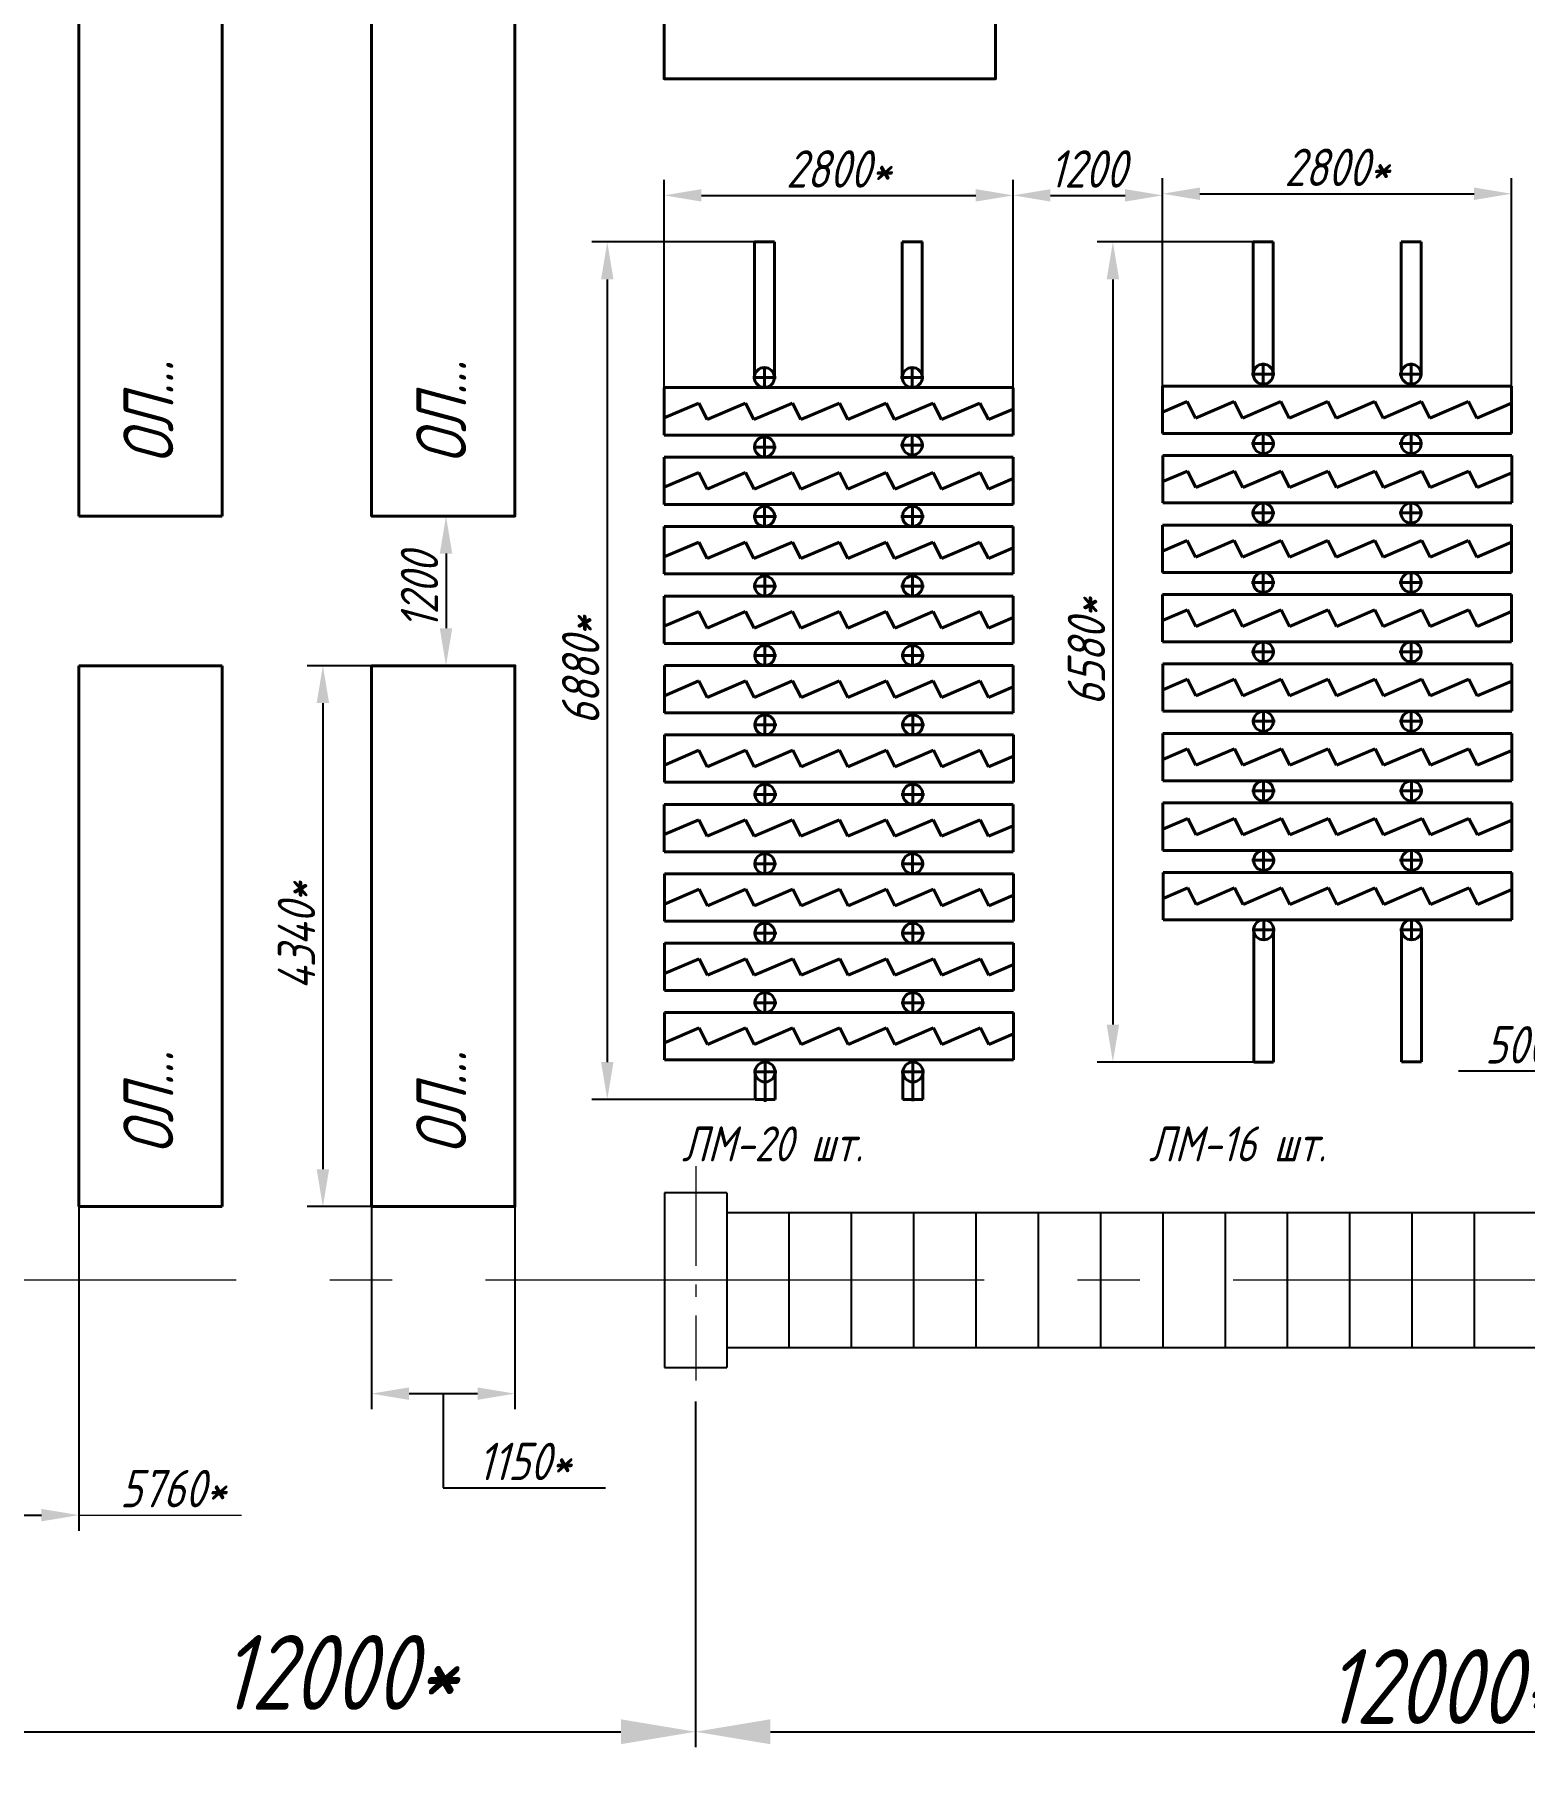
# Model space of a CAD drawing. Header units: millimetres. Extents: x -80926 to 207199, y -554506 to -32322.
# Drawn here: x 912 to 12867, y -416051 to -402187 of the extents above; entities that cross this region are included whole.
import ezdxf

# ---------------------------------------------------------------- set-up
doc = ezdxf.new("R2010")
doc.units = ezdxf.units.MM
doc.linetypes.add('GOST2.303 6', pattern=[12, 8, -1.5, 1, -1.5])
for name, color, linetype, lineweight in [('CENTER', 10, 'GOST2.303 6', 15), ('DIM', 5, 'Continuous', 15), ('KORP', 200, 'Continuous', 40)]:
    doc.layers.add(name, color=color, linetype=linetype, lineweight=lineweight)
doc.styles.add('GOST 2.304', font='CS_Gost2304.shx', dxfattribs={"oblique": 15})
doc.dimstyles.new('GOST', dxfattribs={"dimscale": 0, "dimtxt": 3, "dimasz": 3, "dimexe": 1.25, "dimexo": 0, "dimtad": 1, "dimtoh": 1, "dimdec": 3, "dimtxsty": 'GOST 2.304', "dimcen": 5, "dimadec": 3, "dimazin": 2, "dimtfac": 0.75, "dimtdec": 4, "dimtmove": 1, "dimatfit": 3, "dimfxl": 0, "dimtolj": 1, "dimarcsym": 0})

# ---------------------------------------------------------------- blocks, each defined once
blk = doc.blocks.new('*D337')
at = {"layer": 'Defpoints', "color": 0}
for p in [(6217, -413156), (18217, -413156), (18217, -415805)]:
    blk.add_point(p, dxfattribs=at)
at = {"layer": 'DIM', "color": 0, "lineweight": -2}
for p, q in [((6217, -413156), (6217, -415930)), ((18217, -413156), (18217, -415930)), ((6817, -415805), (17617, -415805))]:
    blk.add_line(p, q, dxfattribs=at)
at = {"layer": 'DIM', "color": 0}
for points in [[(6817, -415705), (6817, -415905), (6217, -415805)], [(17617, -415705), (17617, -415905), (18217, -415805)]]:
    blk.add_solid(points, dxfattribs=at)
at = {"layer": 'DIM', "color": 0, "insert": (12217, -415442), "char_height": 600, "attachment_point": 5, "style": 'GOST 2.304'}
blk.add_mtext('\\A1;12000*', dxfattribs=at)
blk = doc.blocks.new('*D338')
at = {"layer": 'Defpoints', "color": 0}
for p in [(-5783, -413156), (6217, -413156), (6217, -415805)]:
    blk.add_point(p, dxfattribs=at)
at = {"layer": 'DIM', "color": 0, "lineweight": -2}
for p, q in [((-5783, -413156), (-5783, -415930)), ((6217, -413156), (6217, -415930)), ((-5183, -415805), (5617, -415805))]:
    blk.add_line(p, q, dxfattribs=at)
at = {"layer": 'DIM', "color": 0}
for points in [[(-5183, -415705), (-5183, -415905), (-5783, -415805)], [(5617, -415705), (5617, -415905), (6217, -415805)]]:
    blk.add_solid(points, dxfattribs=at)
at = {"layer": 'DIM', "color": 0, "insert": (3352, -415329), "char_height": 600, "attachment_point": 5, "style": 'GOST 2.304'}
blk.add_mtext('\\A1;12000*', dxfattribs=at)
blk = doc.blocks.new('*D341')
at = {"layer": 'Defpoints', "color": 0}
for p in [(-4493, -407515), (1267, -411591), (1267, -414067)]:
    blk.add_point(p, dxfattribs=at)
at = {"layer": 'DIM', "color": 0, "lineweight": -2}
for p, q in [((-4493, -407515), (-4493, -414192)), ((1267, -411591), (1267, -414192)), ((-4193, -414067), (967, -414067))]:
    blk.add_line(p, q, dxfattribs=at)
at = {"layer": 'DIM', "color": 0}
for points in [[(-4193, -414017), (-4193, -414117), (-4493, -414067)], [(967, -414017), (967, -414117), (1267, -414067)]]:
    blk.add_solid(points, dxfattribs=at)
at = {"layer": 'DIM', "color": 0, "insert": (2023, -413854), "char_height": 300, "attachment_point": 5, "style": 'GOST 2.304'}
blk.add_mtext('\\A1;5760*', dxfattribs=at)
blk = doc.blocks.new('*D346')
at = {"layer": 'Defpoints', "color": 0}
for p in [(4092, -406051), (4092, -407251), (4214, -407251)]:
    blk.add_point(p, dxfattribs=at)
at = {"layer": 'DIM', "color": 0, "lineweight": -2}
for p, q in [((4092, -406051), (4339, -406051)), ((4214, -406351), (4214, -406951)), ((4092, -407251), (4339, -407251))]:
    blk.add_line(p, q, dxfattribs=at)
at = {"layer": 'DIM', "color": 0}
for points in [[(4164, -406351), (4264, -406351), (4214, -406051)], [(4164, -406951), (4264, -406951), (4214, -407251)]]:
    blk.add_solid(points, dxfattribs=at)
at = {"layer": 'DIM', "color": 0, "insert": (4001, -406651), "char_height": 300, "attachment_point": 5, "rotation": 90, "style": 'GOST 2.304'}
blk.add_mtext('\\A1;1200', dxfattribs=at)
blk = doc.blocks.new('*D350')
at = {"layer": 'Defpoints', "color": 0}
for p in [(3617, -407251), (3226, -411591), (3617, -411591)]:
    blk.add_point(p, dxfattribs=at)
at = {"layer": 'DIM', "color": 0, "lineweight": -2}
for p, q in [((3617, -407251), (3101, -407251)), ((3226, -407551), (3226, -411291)), ((3617, -411591), (3101, -411591))]:
    blk.add_line(p, q, dxfattribs=at)
at = {"layer": 'DIM', "color": 0}
for points in [[(3176, -407551), (3276, -407551), (3226, -407251)], [(3176, -411291), (3276, -411291), (3226, -411591)]]:
    blk.add_solid(points, dxfattribs=at)
at = {"layer": 'DIM', "color": 0, "insert": (3014, -409421), "char_height": 300, "attachment_point": 5, "rotation": 90, "style": 'GOST 2.304'}
blk.add_mtext('\\A1;4340*', dxfattribs=at)
blk = doc.blocks.new('*D351')
at = {"layer": 'Defpoints', "color": 0}
for p in [(3617, -411591), (4767, -411591), (4767, -413092)]:
    blk.add_point(p, dxfattribs=at)
at = {"layer": 'DIM', "color": 0, "lineweight": -2}
for p, q in [((3617, -411591), (3617, -413217)), ((4767, -411591), (4767, -413217)), ((3917, -413092), (4467, -413092)), ((4192, -413092), (4192, -413848)), ((4192, -413848), (5493, -413848))]:
    blk.add_line(p, q, dxfattribs=at)
at = {"layer": 'DIM', "color": 0}
for points in [[(3917, -413042), (3917, -413142), (3617, -413092)], [(4467, -413042), (4467, -413142), (4767, -413092)]]:
    blk.add_solid(points, dxfattribs=at)
at = {"layer": 'DIM', "color": 0, "insert": (4843, -413636), "char_height": 300, "attachment_point": 5, "style": 'GOST 2.304'}
blk.add_mtext('\\A1;1150*', dxfattribs=at)
blk = doc.blocks.new('*D355')
at = {"layer": 'Defpoints', "color": 0}
for p in [(6689, -403851), (5508, -410731), (6689, -410731)]:
    blk.add_point(p, dxfattribs=at)
at = {"layer": 'DIM', "color": 0, "lineweight": -2}
for p, q in [((6689, -403851), (5383, -403851)), ((5508, -404151), (5508, -410431)), ((6689, -410731), (5383, -410731))]:
    blk.add_line(p, q, dxfattribs=at)
at = {"layer": 'DIM', "color": 0}
for points in [[(5458, -404151), (5558, -404151), (5508, -403851)], [(5458, -410431), (5558, -410431), (5508, -410731)]]:
    blk.add_solid(points, dxfattribs=at)
at = {"layer": 'DIM', "color": 0, "insert": (5295, -407291), "char_height": 300, "attachment_point": 5, "rotation": 90, "style": 'GOST 2.304'}
blk.add_mtext('\\A1;6880*', dxfattribs=at)
blk = doc.blocks.new('*D356')
at = {"layer": 'Defpoints', "color": 0}
for p in [(8764, -403477), (5964, -405197), (8764, -405197)]:
    blk.add_point(p, dxfattribs=at)
at = {"layer": 'DIM', "color": 0, "lineweight": -2}
for p, q in [((5964, -405197), (5964, -403352)), ((8764, -405197), (8764, -403352)), ((6264, -403477), (8464, -403477))]:
    blk.add_line(p, q, dxfattribs=at)
at = {"layer": 'DIM', "color": 0}
for points in [[(6264, -403427), (6264, -403527), (5964, -403477)], [(8464, -403427), (8464, -403527), (8764, -403477)]]:
    blk.add_solid(points, dxfattribs=at)
at = {"layer": 'DIM', "color": 0, "insert": (7364, -403265), "char_height": 300, "attachment_point": 5, "style": 'GOST 2.304'}
blk.add_mtext('\\A1;2800*', dxfattribs=at)
blk = doc.blocks.new('*D358')
at = {"layer": 'Defpoints', "color": 0, "ltscale": 100}
for p in [(10691, -403851), (9565, -410431), (10695, -410431)]:
    blk.add_point(p, dxfattribs=at)
at = {"layer": 'DIM', "color": 0, "lineweight": -2, "ltscale": 100}
for p, q in [((10691, -403851), (9440, -403851)), ((9565, -404151), (9565, -410131)), ((10695, -410431), (9440, -410431))]:
    blk.add_line(p, q, dxfattribs=at)
at = {"layer": 'DIM', "color": 0, "ltscale": 100}
for points in [[(9515, -404151), (9615, -404151), (9565, -403851)], [(9515, -410131), (9615, -410131), (9565, -410431)]]:
    blk.add_solid(points, dxfattribs=at)
at = {"layer": 'DIM', "color": 0, "ltscale": 100, "insert": (9353, -407141), "char_height": 300, "attachment_point": 5, "rotation": 90, "style": 'GOST 2.304'}
blk.add_mtext('\\A1;6580*', dxfattribs=at)
blk = doc.blocks.new('*D359')
at = {"layer": 'Defpoints', "color": 0}
for p in [(9963, -403477), (8764, -405197), (9963, -405197)]:
    blk.add_point(p, dxfattribs=at)
at = {"layer": 'DIM', "color": 0, "lineweight": -2}
for p, q in [((8764, -405197), (8764, -403352)), ((9963, -405197), (9963, -403352)), ((9064, -403477), (9663, -403477))]:
    blk.add_line(p, q, dxfattribs=at)
at = {"layer": 'DIM', "color": 0}
for points in [[(9064, -403427), (9064, -403527), (8764, -403477)], [(9663, -403427), (9663, -403527), (9963, -403477)]]:
    blk.add_solid(points, dxfattribs=at)
at = {"layer": 'DIM', "color": 0, "insert": (9364, -403265), "char_height": 300, "attachment_point": 5, "style": 'GOST 2.304'}
blk.add_mtext('\\A1;1200', dxfattribs=at)
blk = doc.blocks.new('*D360')
at = {"layer": 'Defpoints', "color": 0}
for p in [(12763, -403464), (9963, -405185), (12763, -405185)]:
    blk.add_point(p, dxfattribs=at)
at = {"layer": 'DIM', "color": 0, "lineweight": -2}
for p, q in [((9963, -405185), (9963, -403339)), ((12763, -405185), (12763, -403339)), ((10263, -403464), (12463, -403464))]:
    blk.add_line(p, q, dxfattribs=at)
at = {"layer": 'DIM', "color": 0}
for points in [[(10263, -403414), (10263, -403514), (9963, -403464)], [(12463, -403414), (12463, -403514), (12763, -403464)]]:
    blk.add_solid(points, dxfattribs=at)
at = {"layer": 'DIM', "color": 0, "insert": (11363, -403252), "char_height": 300, "attachment_point": 5, "style": 'GOST 2.304'}
blk.add_mtext('\\A1;2800*', dxfattribs=at)
blk = doc.blocks.new('*D381')
at = {"layer": 'Defpoints', "color": 0}
for p in [(13982, -409651), (13718, -410151), (13982, -410151)]:
    blk.add_point(p, dxfattribs=at)
at = {"layer": 'DIM', "color": 0, "lineweight": -2}
for p, q in [((13718, -409351), (13718, -409051)), ((13982, -409651), (13593, -409651)), ((13718, -409651), (13718, -410151)), ((13718, -409651), (13718, -410151)), ((13718, -409901), (13271, -410505)), ((13982, -410151), (13593, -410151)), ((13271, -410505), (12339, -410505)), ((13718, -410451), (13718, -410751))]:
    blk.add_line(p, q, dxfattribs=at)
at = {"layer": 'DIM', "color": 0}
for points in [[(13668, -409351), (13768, -409351), (13718, -409651)], [(13668, -410451), (13768, -410451), (13718, -410151)]]:
    blk.add_solid(points, dxfattribs=at)
at = {"layer": 'DIM', "color": 0, "insert": (12805, -410293), "char_height": 300, "attachment_point": 5, "style": 'GOST 2.304'}
blk.add_mtext('\\A1;500', dxfattribs=at)

msp = doc.modelspace()

# ---------------------------------------------------------------- linework, layer by layer
for p, q in [((6467.4278, -411480.988), (5967.4278, -411480.988)), ((5967.4278, -411480.988), (5967.4278, -412880.988)), ((6467.4278, -411480.988), (6467.4278, -412880.988)), ((6467.4278, -411638.9405), (17967.4278, -411638.9405)), ((6967.4278, -412723.0356), (6967.4278, -411638.9405)), ((7467.4278, -412723.0356), (7467.4278, -411638.9405)), ((7967.4278, -412723.0356), (7967.4278, -411638.9405)), ((8467.4278, -412723.0356), (8467.4278, -411638.9405)), ((8967.4278, -412723.0356), (8967.4278, -411638.9405)), ((9467.4278, -412723.0356), (9467.4278, -411638.9405)), ((9967.4278, -412723.0356), (9967.4278, -411638.9405)), ((10467.4278, -412723.0356), (10467.4278, -411638.9405)), ((10967.4278, -412723.0356), (10967.4278, -411638.9405)), ((11467.4278, -412723.0356), (11467.4278, -411638.9405)), ((11967.4278, -412723.0356), (11967.4278, -411638.9405)), ((12467.4278, -412723.0356), (12467.4278, -411638.9405)), ((6467.4278, -412723.0356), (17967.4278, -412723.0356)), ((5967.4278, -412880.988), (6467.4278, -412880.988))]:
    msp.add_line(p, q)
msp.add_open_spline([(-19826.9021, -391780.988), (-19974.3169, -392187.5648), (-21029.0785, -399124.1892), (-22425.6868, -402248.8698), (-22402.4902, -416708.1313), (-10789.6563, -418373.538), (3488.1595, -416941.1458), (21300.6683, -417675.1416), (37420.7758, -417513.9732), (58681.1427, -417032.3574), (68572.5385, -418429.149), (70860, -408763.2254), (72530, -400851.5783), (72330, -394438.4764), (70003.0772, -390134.8988), (68474.9669, -390426.5759), (66763.3562, -390234.4871), (65756.528, -389923.4877)], degree=3, knots=[801.6625174448, 801.6625174448, 801.6625174448, 801.6625174448, 2111.8071712127, 11138.3698301209, 23394.6988272199, 31668.3245429155, 50102.1857783468, 67549.1935370648, 85138.7487895182, 97029.3574073722, 117856.6013994624, 126232.1472898463, 136100.3298398128, 142525.9250569345, 147083.6997114652, 148988.7913002833, 149566.3012723248, 149566.3012723248, 149566.3012723248, 149566.3012723248])
at = {"layer": 'CENTER', "ltscale": 100}
msp.add_line((6217.4278, -411265.5051), (6217.4278, -412985.6048), dxfattribs=at)
at = {"layer": 'CENTER', "ltscale": 500}
msp.add_line((62530.8974, -412180.988), (-18278.7404, -412180.988), dxfattribs=at)
at = {"layer": 'DIM'}
msp.add_line((1267.4278, -414066.7478), (2571.7905, -414066.7478), dxfattribs=at)
at = {"layer": 'KORP'}
for p, q in [((1267.4278, -401710.988), (1267.4278, -406050.988)), ((2417.4278, -401710.988), (2417.4278, -406050.988)), ((6688.8058, -404939.4293), (6688.8058, -403850.988)), ((6848.8009, -403850.988), (6688.8058, -403850.988)), ((6689.5697, -403850.988), (6849.5697, -403850.988)), ((6848.8009, -404938.5402), (6848.8009, -403850.988)), ((8035.2909, -403850.988), (7875.2958, -403850.988)), ((7875.2958, -404939.4293), (7875.2958, -403850.988)), ((8036.0597, -403850.988), (7876.0597, -403850.988)), ((8035.2909, -404938.5402), (8035.2909, -403850.988)), ((10851.1025, -403850.988), (10691.1074, -403850.988)), ((10691.1074, -404912.5422), (10691.1074, -403850.988)), ((10851.1025, -404911.653), (10851.1025, -403850.988)), ((12037.5925, -403850.0989), (11877.5974, -403850.0989)), ((11877.5974, -404911.653), (11877.5974, -403850.0989)), ((12037.5925, -404910.7639), (12037.5925, -403850.0989)), ((10771.1074, -405000.0048), (10771.1074, -404821.523)), ((11957.5974, -405000.0048), (11957.5974, -404821.523)), ((6676.9747, -404939.4293), (6863.7024, -404939.4293)), ((6768.8009, -404850.1885), (6768.8009, -405028.6702)), ((8048.6547, -404939.4293), (7861.927, -404939.4293)), ((7955.2909, -404850.1885), (7955.2909, -405028.6702)), ((10677.7436, -404910.7639), (10864.4713, -404910.7639)), ((12049.4236, -404910.7639), (11862.6958, -404910.7639)), ((5962.8147, -405018.5402), (8762.8147, -405018.5402)), ((5964.3524, -405400.3185), (5964.3524, -405020.3185)), ((8764.3524, -405020.3185), (8764.3524, -405400.3185)), ((9962.8147, -405387.653), (9962.8147, -405007.653)), ((9962.8147, -405007.653), (12762.8147, -405007.653)), ((12762.8147, -405007.653), (12762.8147, -405387.653)), ((6241.4287, -405144.3185), (5964.3524, -405262.6316)), ((6308.5133, -405276.3185), (6241.4287, -405144.3185)), ((6617.6427, -405144.3185), (6308.5133, -405276.3185)), ((6684.7273, -405276.3185), (6617.6427, -405144.3185)), ((6993.8567, -405144.3185), (6684.7273, -405276.3185)), ((7060.9413, -405276.3185), (6993.8567, -405144.3185)), ((7370.0708, -405144.3185), (7060.9413, -405276.3185)), ((7437.1554, -405276.3185), (7370.0708, -405144.3185)), ((7746.2848, -405144.3185), (7437.1554, -405276.3185)), ((7813.3694, -405276.3185), (7746.2848, -405144.3185)), ((8122.4988, -405144.3185), (7813.3694, -405276.3185)), ((8189.5834, -405276.3185), (8122.4988, -405144.3185)), ((8498.7128, -405144.3185), (8189.5834, -405276.3185)), ((8565.7974, -405276.3185), (8498.7128, -405144.3185)), ((8764.3524, -405191.5344), (8565.7974, -405276.3185)), ((9962.8147, -405216.4371), (10161.3697, -405131.653)), ((10161.3697, -405131.653), (10228.4543, -405263.653)), ((10228.4543, -405263.653), (10537.5837, -405131.653)), ((10537.5837, -405131.653), (10604.6683, -405263.653)), ((10604.6683, -405263.653), (10913.7977, -405131.653)), ((10913.7977, -405131.653), (10980.8824, -405263.653)), ((10980.8824, -405263.653), (11290.0118, -405131.653)), ((11290.0118, -405131.653), (11357.0964, -405263.653)), ((11357.0964, -405263.653), (11666.2258, -405131.653)), ((11666.2258, -405131.653), (11733.3104, -405263.653)), ((11733.3104, -405263.653), (12042.4398, -405131.653)), ((12042.4398, -405131.653), (12109.5244, -405263.653)), ((12109.5244, -405263.653), (12418.6538, -405131.653)), ((12418.6538, -405131.653), (12485.7385, -405263.653)), ((12485.7385, -405263.653), (12762.8147, -405145.3399)), ((8764.3524, -405400.3185), (5964.3524, -405400.3185)), ((7955.2909, -405391.9667), (7955.2909, -405570.4485)), ((12762.8147, -405387.653), (9962.8147, -405387.653)), ((10771.8763, -405557.783), (10771.8763, -405379.3013)), ((11958.3663, -405557.783), (11958.3663, -405379.3013)), ((6677.7436, -405496.3185), (6864.4713, -405496.3185)), ((6769.5697, -405407.0776), (6769.5697, -405585.5593)), ((8048.6547, -405481.2076), (7861.927, -405481.2076)), ((10678.5124, -405468.5422), (10865.2401, -405468.5422)), ((12050.1924, -405468.5422), (11863.4647, -405468.5422)), ((5965.1213, -405957.2076), (5965.1213, -405577.2076)), ((5965.1213, -405577.2076), (8765.1213, -405577.2076)), ((8765.1213, -405577.2076), (8765.1213, -405957.2076)), ((9965.1213, -405945.4313), (9965.1213, -405565.4313)), ((9965.1213, -405565.4313), (12765.1213, -405565.4313)), ((12765.1213, -405565.4313), (12765.1213, -405945.4313)), ((6242.1975, -405701.2076), (5965.1213, -405819.5207)), ((6309.2821, -405833.2076), (6242.1975, -405701.2076)), ((6618.4116, -405701.2076), (6309.2821, -405833.2076)), ((6685.4962, -405833.2076), (6618.4116, -405701.2076)), ((6994.6256, -405701.2076), (6685.4962, -405833.2076)), ((7061.7102, -405833.2076), (6994.6256, -405701.2076)), ((7370.8396, -405701.2076), (7061.7102, -405833.2076)), ((7437.9242, -405833.2076), (7370.8396, -405701.2076)), ((7747.0536, -405701.2076), (7437.9242, -405833.2076)), ((7814.1382, -405833.2076), (7747.0536, -405701.2076)), ((8123.2677, -405701.2076), (7814.1382, -405833.2076)), ((8190.3523, -405833.2076), (8123.2677, -405701.2076)), ((8499.4817, -405701.2076), (8190.3523, -405833.2076)), ((8566.5663, -405833.2076), (8499.4817, -405701.2076)), ((8765.1213, -405748.4235), (8566.5663, -405833.2076)), ((9965.1213, -405774.2154), (10163.6763, -405689.4313)), ((10163.6763, -405689.4313), (10230.7609, -405821.4313)), ((10230.7609, -405821.4313), (10539.8903, -405689.4313)), ((10539.8903, -405689.4313), (10606.9749, -405821.4313)), ((10606.9749, -405821.4313), (10916.1043, -405689.4313)), ((10916.1043, -405689.4313), (10983.1889, -405821.4313)), ((10983.1889, -405821.4313), (11292.3183, -405689.4313)), ((11292.3183, -405689.4313), (11359.4029, -405821.4313)), ((11359.4029, -405821.4313), (11668.5323, -405689.4313)), ((11668.5323, -405689.4313), (11735.617, -405821.4313)), ((11735.617, -405821.4313), (12044.7464, -405689.4313)), ((12044.7464, -405689.4313), (12111.831, -405821.4313)), ((12111.831, -405821.4313), (12420.9604, -405689.4313)), ((12420.9604, -405689.4313), (12488.045, -405821.4313)), ((12488.045, -405821.4313), (12765.1213, -405703.1182)), ((12765.1213, -405945.4313), (9965.1213, -405945.4313)), ((10770.3386, -406114.6722), (10770.3386, -405936.1904)), ((11956.8286, -406114.6722), (11956.8286, -405936.1904)), ((1267.4278, -406050.988), (2417.4278, -406050.988)), ((8763.5836, -405956.3185), (5963.5836, -405956.3185)), ((6678.5124, -406054.0967), (6865.2401, -406054.0967)), ((6770.3386, -405964.8559), (6770.3386, -406143.3376)), ((8050.1924, -406054.0967), (7863.4647, -406054.0967)), ((7956.8286, -405964.8559), (7956.8286, -406143.3376)), ((10676.9747, -406025.4313), (10863.7024, -406025.4313)), ((12048.6547, -406025.4313), (11861.927, -406025.4313)), ((5964.3524, -406514.9859), (5964.3524, -406134.9859)), ((5964.3524, -406134.9859), (8764.3524, -406134.9859)), ((8764.3524, -406134.9859), (8764.3524, -406514.9859)), ((9963.5836, -406503.2096), (9963.5836, -406123.2096)), ((9963.5836, -406123.2096), (12763.5836, -406123.2096)), ((12763.5836, -406123.2096), (12763.5836, -406503.2096)), ((6241.4287, -406258.9859), (5964.3524, -406377.299)), ((6308.5133, -406390.9859), (6241.4287, -406258.9859)), ((6617.6427, -406258.9859), (6308.5133, -406390.9859)), ((6684.7273, -406390.9859), (6617.6427, -406258.9859)), ((6993.8567, -406258.9859), (6684.7273, -406390.9859)), ((7060.9413, -406390.9859), (6993.8567, -406258.9859)), ((7370.0708, -406258.9859), (7060.9413, -406390.9859)), ((7437.1554, -406390.9859), (7370.0708, -406258.9859)), ((7746.2848, -406258.9859), (7437.1554, -406390.9859)), ((7813.3694, -406390.9859), (7746.2848, -406258.9859)), ((8122.4988, -406258.9859), (7813.3694, -406390.9859)), ((8189.5834, -406390.9859), (8122.4988, -406258.9859)), ((8498.7128, -406258.9859), (8189.5834, -406390.9859)), ((8565.7974, -406390.9859), (8498.7128, -406258.9859)), ((8764.3524, -406306.2018), (8565.7974, -406390.9859)), ((9963.5836, -406331.9936), (10162.1385, -406247.2096)), ((10162.1385, -406247.2096), (10229.2232, -406379.2096)), ((10229.2232, -406379.2096), (10538.3526, -406247.2096)), ((10538.3526, -406247.2096), (10605.4372, -406379.2096)), ((10605.4372, -406379.2096), (10914.5666, -406247.2096)), ((10914.5666, -406247.2096), (10981.6512, -406379.2096)), ((10981.6512, -406379.2096), (11290.7806, -406247.2096)), ((11290.7806, -406247.2096), (11357.8652, -406379.2096)), ((11357.8652, -406379.2096), (11666.9946, -406247.2096)), ((11666.9946, -406247.2096), (11734.0793, -406379.2096)), ((11734.0793, -406379.2096), (12043.2087, -406247.2096)), ((12043.2087, -406247.2096), (12110.2933, -406379.2096)), ((12110.2933, -406379.2096), (12419.4227, -406247.2096)), ((12419.4227, -406247.2096), (12486.5073, -406379.2096)), ((12486.5073, -406379.2096), (12763.5836, -406260.8964)), ((12763.5836, -406503.2096), (9963.5836, -406503.2096)), ((10771.1074, -406671.5613), (10771.1074, -406493.0796)), ((11957.5974, -406671.5613), (11957.5974, -406493.0796)), ((8764.3524, -406514.9859), (5964.3524, -406514.9859)), ((6679.2813, -406611.875), (6866.009, -406611.875)), ((6771.1074, -406522.6341), (6771.1074, -406701.1158)), ((8050.9613, -406611.875), (7864.2335, -406611.875)), ((7957.5974, -406522.6341), (7957.5974, -406701.1158)), ((10677.7436, -406582.3204), (10864.4713, -406582.3204)), ((12049.4236, -406582.3204), (11862.6958, -406582.3204)), ((5965.1213, -407072.7641), (5965.1213, -406692.7641)), ((5965.1213, -406692.7641), (8765.1213, -406692.7641)), ((8765.1213, -406692.7641), (8765.1213, -407072.7641)), ((9964.3524, -407059.2096), (9964.3524, -406679.2096)), ((9964.3524, -406679.2096), (12764.3524, -406679.2096)), ((12764.3524, -406679.2096), (12764.3524, -407059.2096)), ((6242.1975, -406816.7641), (5965.1213, -406935.0772)), ((6309.2821, -406948.7641), (6242.1975, -406816.7641)), ((6618.4116, -406816.7641), (6309.2821, -406948.7641)), ((6685.4962, -406948.7641), (6618.4116, -406816.7641)), ((6994.6256, -406816.7641), (6685.4962, -406948.7641)), ((7061.7102, -406948.7641), (6994.6256, -406816.7641)), ((7370.8396, -406816.7641), (7061.7102, -406948.7641)), ((7437.9242, -406948.7641), (7370.8396, -406816.7641)), ((7747.0536, -406816.7641), (7437.9242, -406948.7641)), ((7814.1382, -406948.7641), (7747.0536, -406816.7641)), ((8123.2677, -406816.7641), (7814.1382, -406948.7641)), ((8190.3523, -406948.7641), (8123.2677, -406816.7641)), ((8499.4817, -406816.7641), (8190.3523, -406948.7641)), ((8566.5663, -406948.7641), (8499.4817, -406816.7641)), ((8765.1213, -406863.98), (8566.5663, -406948.7641)), ((9964.3524, -406887.9936), (10162.9074, -406803.2096)), ((10162.9074, -406803.2096), (10229.992, -406935.2096)), ((10229.992, -406935.2096), (10539.1214, -406803.2096)), ((10539.1214, -406803.2096), (10606.206, -406935.2096)), ((10606.206, -406935.2096), (10915.3354, -406803.2096)), ((10915.3354, -406803.2096), (10982.4201, -406935.2096)), ((10982.4201, -406935.2096), (11291.5495, -406803.2096)), ((11291.5495, -406803.2096), (11358.6341, -406935.2096)), ((11358.6341, -406935.2096), (11667.7635, -406803.2096)), ((11667.7635, -406803.2096), (11734.8481, -406935.2096)), ((11734.8481, -406935.2096), (12043.9775, -406803.2096)), ((12043.9775, -406803.2096), (12111.0621, -406935.2096)), ((12111.0621, -406935.2096), (12420.1915, -406803.2096)), ((12420.1915, -406803.2096), (12487.2762, -406935.2096)), ((12487.2762, -406935.2096), (12764.3524, -406816.8964)), ((12764.3524, -407059.2096), (9964.3524, -407059.2096)), ((10771.8763, -407228.4504), (10771.8763, -407049.9687)), ((11958.3663, -407228.4504), (11958.3663, -407049.9687)), ((8765.1213, -407072.7641), (5965.1213, -407072.7641)), ((6680.0501, -407169.6532), (6866.7778, -407169.6532)), ((6771.8763, -407080.4124), (6771.8763, -407258.8941)), ((8051.7301, -407169.6532), (7865.0024, -407169.6532)), ((7958.3663, -407080.4124), (7958.3663, -407258.8941)), ((10678.5124, -407139.2096), (10865.2401, -407139.2096)), ((12050.1924, -407139.2096), (11863.4647, -407139.2096)), ((1267.4278, -407250.988), (2417.4278, -407250.988)), ((1267.4278, -407250.988), (1267.4278, -411590.988)), ((1267.4278, -407250.988), (2417.4278, -407250.988)), ((2417.4278, -407250.988), (2417.4278, -411590.988)), ((5965.8901, -407629.6532), (5965.8901, -407249.6532)), ((5965.8901, -407249.6532), (8765.8901, -407249.6532)), ((8765.8901, -407249.6532), (8765.8901, -407629.6532)), ((9965.1213, -407616.0987), (9965.1213, -407236.0987)), ((9965.1213, -407236.0987), (12765.1213, -407236.0987)), ((12765.1213, -407236.0987), (12765.1213, -407616.0987)), ((6242.9664, -407373.6532), (5965.8901, -407491.9664)), ((6310.051, -407505.6532), (6242.9664, -407373.6532)), ((6619.1804, -407373.6532), (6310.051, -407505.6532)), ((6686.265, -407505.6532), (6619.1804, -407373.6532)), ((6995.3944, -407373.6532), (6686.265, -407505.6532)), ((7062.479, -407505.6532), (6995.3944, -407373.6532)), ((7371.6085, -407373.6532), (7062.479, -407505.6532)), ((7438.6931, -407505.6532), (7371.6085, -407373.6532)), ((7747.8225, -407373.6532), (7438.6931, -407505.6532)), ((7814.9071, -407505.6532), (7747.8225, -407373.6532)), ((8124.0365, -407373.6532), (7814.9071, -407505.6532)), ((8191.1211, -407505.6532), (8124.0365, -407373.6532)), ((8500.2505, -407373.6532), (8191.1211, -407505.6532)), ((8567.3351, -407505.6532), (8500.2505, -407373.6532)), ((8765.8901, -407420.8692), (8567.3351, -407505.6532)), ((9965.1213, -407444.8828), (10163.6763, -407360.0987)), ((10163.6763, -407360.0987), (10230.7609, -407492.0987)), ((10230.7609, -407492.0987), (10539.8903, -407360.0987)), ((10539.8903, -407360.0987), (10606.9749, -407492.0987)), ((10606.9749, -407492.0987), (10916.1043, -407360.0987)), ((10916.1043, -407360.0987), (10983.1889, -407492.0987)), ((10983.1889, -407492.0987), (11292.3183, -407360.0987)), ((11292.3183, -407360.0987), (11359.4029, -407492.0987)), ((11359.4029, -407492.0987), (11668.5323, -407360.0987)), ((11668.5323, -407360.0987), (11735.617, -407492.0987)), ((11735.617, -407492.0987), (12044.7464, -407360.0987)), ((12044.7464, -407360.0987), (12111.831, -407492.0987)), ((12111.831, -407492.0987), (12420.9604, -407360.0987)), ((12420.9604, -407360.0987), (12488.045, -407492.0987)), ((12488.045, -407492.0987), (12765.1213, -407373.7856)), ((12765.1213, -407616.0987), (9965.1213, -407616.0987)), ((10772.6451, -407786.2287), (10772.6451, -407607.747)), ((11959.1351, -407786.2287), (11959.1351, -407607.747)), ((8765.8901, -407629.6532), (5965.8901, -407629.6532)), ((6680.819, -407726.5424), (6867.5467, -407726.5424)), ((6772.6451, -407637.3015), (6772.6451, -407815.7832)), ((8052.499, -407726.5424), (7865.7713, -407726.5424)), ((7959.1351, -407637.3015), (7959.1351, -407815.7832)), ((10679.2813, -407696.9878), (10866.009, -407696.9878)), ((12050.9613, -407696.9878), (11864.2335, -407696.9878)), ((5966.659, -408185.6532), (5966.659, -407805.6532)), ((5966.659, -407805.6532), (8766.659, -407805.6532)), ((8766.659, -407805.6532), (8766.659, -408185.6532)), ((9965.8901, -408173.8769), (9965.8901, -407793.8769)), ((9965.8901, -407793.8769), (12765.8901, -407793.8769)), ((12765.8901, -407793.8769), (12765.8901, -408173.8769)), ((6243.7352, -407929.6532), (5966.659, -408047.9664)), ((6310.8198, -408061.6532), (6243.7352, -407929.6532)), ((6619.9493, -407929.6532), (6310.8198, -408061.6532)), ((6687.0339, -408061.6532), (6619.9493, -407929.6532)), ((6996.1633, -407929.6532), (6687.0339, -408061.6532)), ((7063.2479, -408061.6532), (6996.1633, -407929.6532)), ((7372.3773, -407929.6532), (7063.2479, -408061.6532)), ((7439.4619, -408061.6532), (7372.3773, -407929.6532)), ((7748.5913, -407929.6532), (7439.4619, -408061.6532)), ((7815.6759, -408061.6532), (7748.5913, -407929.6532)), ((8124.8054, -407929.6532), (7815.6759, -408061.6532)), ((8191.89, -408061.6532), (8124.8054, -407929.6532)), ((8501.0194, -407929.6532), (8191.89, -408061.6532)), ((8568.104, -408061.6532), (8501.0194, -407929.6532)), ((8766.659, -407976.8692), (8568.104, -408061.6532)), ((9965.8901, -408002.661), (10164.4451, -407917.8769)), ((10164.4451, -407917.8769), (10231.5297, -408049.8769)), ((10231.5297, -408049.8769), (10540.6591, -407917.8769)), ((10540.6591, -407917.8769), (10607.7437, -408049.8769)), ((10607.7437, -408049.8769), (10916.8732, -407917.8769)), ((10916.8732, -407917.8769), (10983.9578, -408049.8769)), ((10983.9578, -408049.8769), (11293.0872, -407917.8769)), ((11293.0872, -407917.8769), (11360.1718, -408049.8769)), ((11360.1718, -408049.8769), (11669.3012, -407917.8769)), ((11669.3012, -407917.8769), (11736.3858, -408049.8769)), ((11736.3858, -408049.8769), (12045.5152, -407917.8769)), ((12045.5152, -407917.8769), (12112.5998, -408049.8769)), ((12112.5998, -408049.8769), (12421.7293, -407917.8769)), ((12421.7293, -407917.8769), (12488.8139, -408049.8769)), ((12488.8139, -408049.8769), (12765.8901, -407931.5638)), ((12765.8901, -408173.8769), (9965.8901, -408173.8769)), ((10773.414, -408344.0069), (10773.414, -408165.5252)), ((11959.904, -408344.0069), (11959.904, -408165.5252)), ((8766.659, -408185.6532), (5966.659, -408185.6532)), ((6681.5878, -408283.4315), (6868.3155, -408283.4315)), ((6773.414, -408194.1906), (6773.414, -408372.6724)), ((8053.2678, -408283.4315), (7866.5401, -408283.4315)), ((7959.904, -408194.1906), (7959.904, -408372.6724)), ((10680.0501, -408254.7661), (10866.7778, -408254.7661)), ((12051.7301, -408254.7661), (11865.0024, -408254.7661)), ((5965.1213, -408743.4315), (5965.1213, -408363.4315)), ((5965.1213, -408363.4315), (8765.1213, -408363.4315)), ((8765.1213, -408363.4315), (8765.1213, -408743.4315)), ((9966.659, -408732.5443), (9966.659, -408352.5443)), ((9966.659, -408352.5443), (12766.659, -408352.5443)), ((12766.659, -408352.5443), (12766.659, -408732.5443)), ((6242.1975, -408487.4315), (5965.1213, -408605.7446)), ((6309.2821, -408619.4315), (6242.1975, -408487.4315)), ((6618.4116, -408487.4315), (6309.2821, -408619.4315)), ((6685.4962, -408619.4315), (6618.4116, -408487.4315)), ((6994.6256, -408487.4315), (6685.4962, -408619.4315)), ((7061.7102, -408619.4315), (6994.6256, -408487.4315)), ((7370.8396, -408487.4315), (7061.7102, -408619.4315)), ((7437.9242, -408619.4315), (7370.8396, -408487.4315)), ((7747.0536, -408487.4315), (7437.9242, -408619.4315)), ((7814.1382, -408619.4315), (7747.0536, -408487.4315)), ((8123.2677, -408487.4315), (7814.1382, -408619.4315)), ((8190.3523, -408619.4315), (8123.2677, -408487.4315)), ((8499.4817, -408487.4315), (8190.3523, -408619.4315)), ((8566.5663, -408619.4315), (8499.4817, -408487.4315)), ((8765.1213, -408534.6474), (8566.5663, -408619.4315)), ((9966.659, -408561.3284), (10165.214, -408476.5443)), ((10165.214, -408476.5443), (10232.2986, -408608.5443)), ((10232.2986, -408608.5443), (10541.428, -408476.5443)), ((10541.428, -408476.5443), (10608.5126, -408608.5443)), ((10608.5126, -408608.5443), (10917.642, -408476.5443)), ((10917.642, -408476.5443), (10984.7266, -408608.5443)), ((10984.7266, -408608.5443), (11293.856, -408476.5443)), ((11293.856, -408476.5443), (11360.9406, -408608.5443)), ((11360.9406, -408608.5443), (11670.0701, -408476.5443)), ((11670.0701, -408476.5443), (11737.1547, -408608.5443)), ((11737.1547, -408608.5443), (12046.2841, -408476.5443)), ((12046.2841, -408476.5443), (12113.3687, -408608.5443)), ((12113.3687, -408608.5443), (12422.4981, -408476.5443)), ((12422.4981, -408476.5443), (12489.5827, -408608.5443)), ((12489.5827, -408608.5443), (12766.659, -408490.2312)), ((10774.1828, -408901.7852), (10774.1828, -408723.3035)), ((11960.6728, -408901.7852), (11960.6728, -408723.3035)), ((8765.1213, -408743.4315), (5965.1213, -408743.4315)), ((6680.0501, -408840.3206), (6866.7778, -408840.3206)), ((6771.8763, -408751.0798), (6771.8763, -408929.5615)), ((8051.7301, -408840.3206), (7865.0024, -408840.3206)), ((7958.3663, -408751.0798), (7958.3663, -408929.5615)), ((12766.659, -408732.5443), (9966.659, -408732.5443)), ((10680.819, -408812.5443), (10867.5467, -408812.5443)), ((12052.499, -408812.5443), (11865.7713, -408812.5443)), ((5967.4278, -409301.2098), (5967.4278, -408921.2098)), ((5967.4278, -408921.2098), (8767.4278, -408921.2098)), ((8767.4278, -408921.2098), (8767.4278, -409301.2098)), ((9967.4278, -409290.3226), (9967.4278, -408910.3226)), ((9967.4278, -408910.3226), (12767.4278, -408910.3226)), ((12767.4278, -408910.3226), (12767.4278, -409290.3226)), ((6244.5041, -409045.2098), (5967.4278, -409163.5229)), ((6311.5887, -409177.2098), (6244.5041, -409045.2098)), ((6620.7181, -409045.2098), (6311.5887, -409177.2098)), ((6687.8027, -409177.2098), (6620.7181, -409045.2098)), ((6996.9321, -409045.2098), (6687.8027, -409177.2098)), ((7064.0167, -409177.2098), (6996.9321, -409045.2098)), ((7373.1462, -409045.2098), (7064.0167, -409177.2098)), ((7440.2308, -409177.2098), (7373.1462, -409045.2098)), ((7749.3602, -409045.2098), (7440.2308, -409177.2098)), ((7816.4448, -409177.2098), (7749.3602, -409045.2098)), ((8125.5742, -409045.2098), (7816.4448, -409177.2098)), ((8192.6588, -409177.2098), (8125.5742, -409045.2098)), ((8501.7882, -409045.2098), (8192.6588, -409177.2098)), ((8568.8728, -409177.2098), (8501.7882, -409045.2098)), ((8767.4278, -409092.4257), (8568.8728, -409177.2098)), ((9967.4278, -409119.1067), (10165.9828, -409034.3226)), ((10165.9828, -409034.3226), (10233.0674, -409166.3226)), ((10233.0674, -409166.3226), (10542.1968, -409034.3226)), ((10542.1968, -409034.3226), (10609.2814, -409166.3226)), ((10609.2814, -409166.3226), (10918.4109, -409034.3226)), ((10918.4109, -409034.3226), (10985.4955, -409166.3226)), ((10985.4955, -409166.3226), (11294.6249, -409034.3226)), ((11294.6249, -409034.3226), (11361.7095, -409166.3226)), ((11361.7095, -409166.3226), (11670.8389, -409034.3226)), ((11670.8389, -409034.3226), (11737.9235, -409166.3226)), ((11737.9235, -409166.3226), (12047.0529, -409034.3226)), ((12047.0529, -409034.3226), (12114.1375, -409166.3226)), ((12114.1375, -409166.3226), (12423.267, -409034.3226)), ((12423.267, -409034.3226), (12490.3516, -409166.3226)), ((12490.3516, -409166.3226), (12767.4278, -409048.0095)), ((10774.9517, -409458.6743), (10774.9517, -409280.1926)), ((11961.4417, -409458.6743), (11961.4417, -409280.1926)), ((8767.4278, -409301.2098), (5967.4278, -409301.2098)), ((6680.819, -409398.0989), (6867.5467, -409398.0989)), ((6772.6451, -409308.858), (6772.6451, -409487.3398)), ((8052.499, -409398.0989), (7865.7713, -409398.0989)), ((7959.1351, -409308.858), (7959.1351, -409487.3398)), ((12767.4278, -409290.3226), (9967.4278, -409290.3226)), ((10681.5878, -409369.4335), (10868.3155, -409369.4335)), ((10694.9517, -409371.2117), (10694.9517, -410430.988)), ((10854.9467, -409370.3226), (10854.9467, -410430.988)), ((12053.2678, -409369.4335), (11866.5401, -409369.4335)), ((11881.4417, -409370.3226), (11881.4417, -410430.0989)), ((12041.4367, -409369.4335), (12041.4367, -410430.0989)), ((5967.4278, -409858.0989), (5967.4278, -409478.0989)), ((5967.4278, -409478.0989), (8767.4278, -409478.0989)), ((8767.4278, -409478.0989), (8767.4278, -409858.0989)), ((6244.5041, -409602.0989), (5967.4278, -409720.412)), ((6311.5887, -409734.0989), (6244.5041, -409602.0989)), ((6620.7181, -409602.0989), (6311.5887, -409734.0989)), ((6687.8027, -409734.0989), (6620.7181, -409602.0989)), ((6996.9321, -409602.0989), (6687.8027, -409734.0989)), ((7064.0167, -409734.0989), (6996.9321, -409602.0989)), ((7373.1462, -409602.0989), (7064.0167, -409734.0989)), ((7440.2308, -409734.0989), (7373.1462, -409602.0989)), ((7749.3602, -409602.0989), (7440.2308, -409734.0989)), ((7816.4448, -409734.0989), (7749.3602, -409602.0989)), ((8125.5742, -409602.0989), (7816.4448, -409734.0989)), ((8192.6588, -409734.0989), (8125.5742, -409602.0989)), ((8501.7882, -409602.0989), (8192.6588, -409734.0989)), ((8568.8728, -409734.0989), (8501.7882, -409602.0989)), ((8767.4278, -409649.3148), (8568.8728, -409734.0989)), ((8767.4278, -409858.0989), (5967.4278, -409858.0989)), ((6681.5878, -409954.988), (6868.3155, -409954.988)), ((6773.414, -409865.7472), (6773.414, -410044.2289)), ((8053.2678, -409954.988), (7866.5401, -409954.988)), ((7959.904, -409865.7472), (7959.904, -410044.2289)), ((4767.4278, -410066.9234), (4767.4278, -411590.988)), ((5967.4278, -410414.0989), (5967.4278, -410034.0989)), ((5967.4278, -410034.0989), (8767.4278, -410034.0989)), ((8767.4278, -410034.0989), (8767.4278, -410414.0989)), ((6244.5041, -410158.0989), (5967.4278, -410276.412)), ((6311.5887, -410290.0989), (6244.5041, -410158.0989)), ((6620.7181, -410158.0989), (6311.5887, -410290.0989)), ((6687.8027, -410290.0989), (6620.7181, -410158.0989)), ((6996.9321, -410158.0989), (6687.8027, -410290.0989)), ((7064.0167, -410290.0989), (6996.9321, -410158.0989)), ((7373.1462, -410158.0989), (7064.0167, -410290.0989)), ((7440.2308, -410290.0989), (7373.1462, -410158.0989)), ((7749.3602, -410158.0989), (7440.2308, -410290.0989)), ((7816.4448, -410290.0989), (7749.3602, -410158.0989)), ((8125.5742, -410158.0989), (7816.4448, -410290.0989)), ((8192.6588, -410290.0989), (8125.5742, -410158.0989)), ((8501.7882, -410158.0989), (8192.6588, -410290.0989)), ((8568.8728, -410290.0989), (8501.7882, -410158.0989)), ((8767.4278, -410205.3148), (8568.8728, -410290.0989)), ((8767.4278, -410414.0989), (5967.4278, -410414.0989)), ((6681.5878, -410510.988), (6868.3155, -410510.988)), ((6694.1828, -410510.988), (6694.1828, -410730.988)), ((6774.1828, -410422.6363), (6774.1828, -410749.5881)), ((6854.1828, -410510.988), (6854.1828, -410730.988)), ((8053.2678, -410510.988), (7866.5401, -410510.988)), ((7880.6728, -410510.988), (7880.6728, -410730.988)), ((7960.6728, -410422.6363), (7960.6728, -410744.3457)), ((8040.6728, -410510.988), (8040.6728, -410730.988)), ((10854.9467, -410430.988), (10694.9517, -410430.988)), ((12041.4367, -410430.0989), (11881.4417, -410430.0989)), ((6694.1828, -410730.988), (6854.1828, -410730.988)), ((8040.6728, -410730.988), (7880.6728, -410730.988)), ((1267.4278, -411590.988), (2417.4278, -411590.988))]:
    msp.add_line(p, q, dxfattribs=at)
for points in [[(5964.3524, -400590.988), (8624.3524, -400590.988), (8624.3524, -402540.988), (5964.3524, -402540.988)], [(3617.4278, -401710.988), (4767.4278, -401710.988), (4767.4278, -406050.988), (3617.4278, -406050.988)], [(3617.4278, -407250.988), (4767.4278, -407250.988), (4767.4278, -411590.988), (3617.4278, -411590.988)]]:
    msp.add_lwpolyline(points, close=True, dxfattribs=at)
for centre in [(10771.1074, -404911.653), (11957.5974, -404911.653), (6768.8009, -404938.5402), (7955.2909, -404938.5402), (7955.2909, -405480.3185), (10771.8763, -405469.4313), (11958.3663, -405469.4313), (6769.5697, -405495.4293), (10770.3386, -406026.3204), (11956.8286, -406026.3204), (6770.3386, -406053.2076), (7956.8286, -406053.2076), (10771.1074, -406583.2096), (11957.5974, -406583.2096), (6771.1074, -406610.9859), (7957.5974, -406610.9859), (10771.8763, -407140.0987), (11958.3663, -407140.0987), (6771.8763, -407168.7641), (7958.3663, -407168.7641), (10772.6451, -407697.8769), (11959.1351, -407697.8769), (6772.6451, -407725.6532), (7959.1351, -407725.6532), (6773.414, -408282.5424), (7959.904, -408282.5424), (10773.414, -408255.6552), (11959.904, -408255.6552), (6771.8763, -408839.4315), (7958.3663, -408839.4315), (10774.1828, -408813.4335), (11960.6728, -408813.4335), (6772.6451, -409397.2098), (7959.1351, -409397.2098), (10774.9517, -409370.3226), (11961.4417, -409370.3226), (6773.414, -409954.0989), (7959.904, -409954.0989), (6774.1828, -410510.988), (7960.6728, -410510.988)]:
    msp.add_circle(centre, 80, dxfattribs=at)

# ---------------------------------------------------------------- texts
at = {"layer": 'KORP', "char_height": 400, "width": 5509.146457, "attachment_point": 1, "rotation": 90, "style": 'GOST 2.304'}
for s, insert in [('ОЛ...', (1625.4433, -405631.2227)), ('ОЛ...', (3975.4433, -405631.2227)), ('\\pt400;ОЛ...', (1625.4433, -411171.2227)), ('ОЛ...', (3975.4433, -411171.2227))]:
    msp.add_mtext(s, dxfattribs=dict(at, insert=insert))
at = {"layer": 'KORP', "char_height": 280, "width": 3856.40252, "attachment_point": 1, "style": 'GOST 2.304'}
for s, insert in [('ЛМ-20 шт.', (6106.9789, -410947.907)), ('ЛМ-16 шт.', (9854.3708, -410947.907))]:
    msp.add_mtext(s, dxfattribs=dict(at, insert=insert))

# ---------------------------------------------------------------- dimensions: what is measured, and where the dimension line sits
at = {"layer": 'DIM'}
for base, p1, p2, text, override, picture, middle in [((8764.3524, -403477.1028), (5964.3524, -405197.2076), (8764.3524, -405197.2076), '2800*', {"dimscale": 100, "dimlfac": 1, "dimtxsty": 'GOST 2.304', "dimsah": 1, "dimtolj": 1}, '*D356', (7364.3524, -403264.6028)), ((9962.8147, -403477.1028), (8764.3524, -405197.2076), (9962.8147, -405197.2076), '1200', {"dimscale": 100, "dimlfac": 1, "dimtxsty": 'GOST 2.304', "dimsah": 1, "dimtolj": 1}, '*D359', (9363.5836, -403264.6028)), ((12762.8147, -403464.4374), (9962.8147, -405184.5422), (12762.8147, -405184.5422), '2800*', {"dimscale": 100, "dimlfac": 1, "dimtxsty": 'GOST 2.304', "dimsah": 1, "dimtolj": 1}, '*D360', (11362.8147, -403251.9374)), ((4767.4278, -413091.9803), (3617.4278, -411590.988), (4767.4278, -411590.988), '1150*', {"dimscale": 100, "dimsah": 1}, '*D351', (4254.9278, -413635.7303)), ((18217.4278, -415804.8508), (6217.4278, -413156.0284), (18217.4278, -413156.0284), '12000*', {"dimscale": 100, "dimtxt": 6, "dimasz": 6, "dimlfac": 1, "dimtxsty": 'GOST 2.304', "dimsah": 1, "dimtolj": 1}, '*D337', (12217.4278, -415442.3508))]:
    dim = msp.add_linear_dim(base=base, p1=p1, p2=p2, text=text, dimstyle='GOST', override=override, dxfattribs=at)
    dim.commit()
    dim.dimension.update_dxf_attribs({"geometry": picture, "text_midpoint": middle})
for base, p1, p2, text, picture, middle in [((5507.9359, -410730.988), (6688.8058, -403850.988), (6688.8058, -410730.988), '6880*', '*D355', (5295.4359, -407290.988)), ((3226.3936, -411590.988), (3617.4278, -407250.988), (3617.4278, -411590.988), '4340*', '*D350', (3013.8936, -409420.988))]:
    dim = msp.add_linear_dim(base=base, p1=p1, p2=p2, angle=90, text=text, dimstyle='GOST', override={"dimscale": 100, "dimlfac": 1, "dimtxsty": 'GOST 2.304', "dimsah": 1, "dimtolj": 1}, dxfattribs=at)
    dim.commit()
    dim.dimension.update_dxf_attribs({"geometry": picture, "text_midpoint": middle})
at = {"layer": 'DIM', "ltscale": 100}
dim = msp.add_linear_dim(base=(9565.1291, -410430.988), p1=(10691.1074, -403850.988), p2=(10694.9517, -410430.988), angle=90, text='6580*', dimstyle='GOST', override={"dimscale": 100, "dimlfac": 1, "dimtxsty": 'GOST 2.304', "dimsah": 1, "dimtolj": 1}, dxfattribs=at)
dim.commit()
dim.dimension.update_dxf_attribs({"geometry": '*D358', "text_midpoint": (9352.6291, -407140.988)})
at = {"layer": 'DIM'}
dim = msp.add_linear_dim(base=(4213.5909, -407250.988), p1=(4092.0491, -406050.988), p2=(4092.0491, -407250.988), angle=90, dimstyle='GOST', override={"dimscale": 100, "dimsah": 1}, dxfattribs=at)
dim.commit()
dim.dimension.update_dxf_attribs({"geometry": '*D346', "text_midpoint": (4001.0909, -406650.988)})
for base, p1, p2, text, override, picture, middle in [((1267.4278, -414066.7478), (-4492.5722, -407515.4503), (1267.4278, -411590.988), '5760*', {"dimscale": 100, "dimlfac": 1, "dimtxsty": 'GOST 2.304', "dimsah": 1, "dimtolj": 1}, '*D341', (2022.6814, -414066.7478)), ((6217.4278, -415804.8508), (-5782.5722, -413156.0284), (6217.4278, -413156.0284), '12000*', {"dimscale": 100, "dimtxt": 6, "dimasz": 6, "dimlfac": 1, "dimtxsty": 'GOST 2.304', "dimsah": 1, "dimtolj": 1}, '*D338', (3352.0962, -415691.2315))]:
    dim = msp.add_linear_dim(base=base, p1=p1, p2=p2, text=text, dimstyle='GOST', override=override, dxfattribs=at)
    dim.commit()
    dim.dimension.update_dxf_attribs({"geometry": picture, "text_midpoint": middle, "dimtype": 160})
dim = msp.add_linear_dim(base=(13718.3478, -410150.8188), p1=(13982.362, -409650.8188), p2=(13982.362, -410150.8188), angle=90, dimstyle='GOST', override={"dimscale": 100, "dimsah": 1}, dxfattribs=at)
dim.commit()
dim.dimension.update_dxf_attribs({"geometry": '*D381', "text_midpoint": (13208.3058, -410505.3907), "dimtype": 160})

doc.saveas('drawing.dxf')
